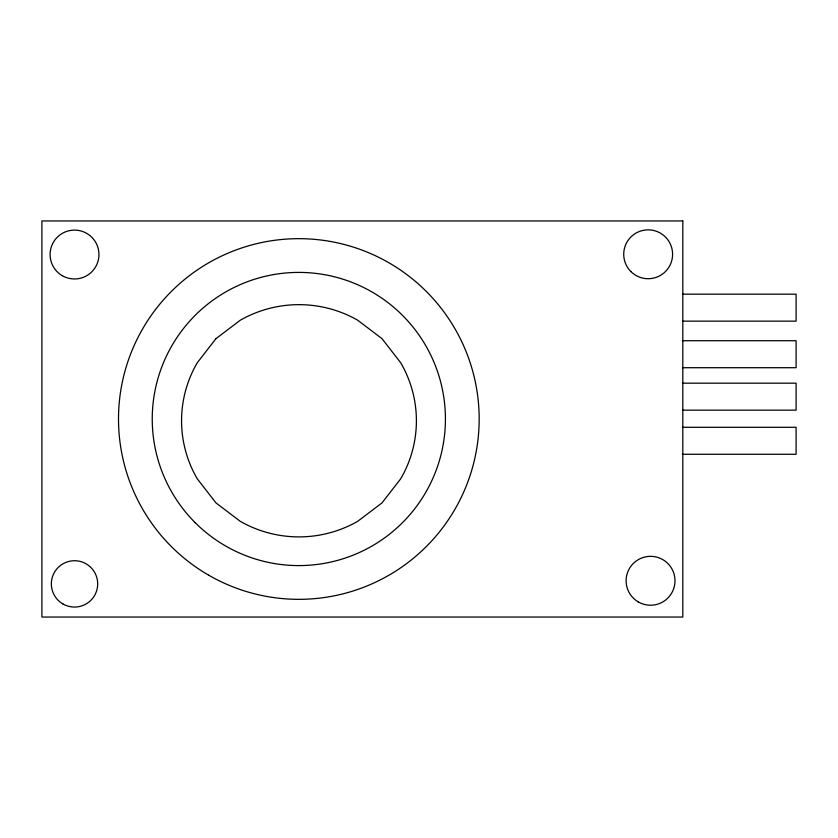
<?xml version="1.0" encoding="UTF-8"?>
<svg xmlns="http://www.w3.org/2000/svg" width="838" height="838" viewBox="0 0 838 838"><rect width="100%" height="100%" fill="white"/><g stroke="black" fill="none" stroke-linecap="round" stroke-linejoin="round"><path stroke-width="1.26" d="M682.404 294.169L796.1 294.169L796.1 321.153L682.404 321.153M682.404 340.72L796.1 340.72L796.1 367.704L682.404 367.704M682.404 383.176L796.1 383.176L796.1 410.159L682.404 410.159M682.404 427.296L796.1 427.296L796.1 454.28L682.404 454.28M215.953 338.667L197.286 362.718A115.036 115.036 0 0 0 197.286 478.833L215.953 502.884L240.265 521.33A118.525 118.525 0 0 0 357.69 521.33L382.013 502.884L400.669 478.833A115.036 115.036 0 0 0 400.679 362.718L382.013 338.667L357.69 320.21A118.525 118.525 0 0 0 240.276 320.221L215.953 338.667M682.802 220.949L41.9 220.949L41.9 617.051L682.802 617.051L682.802 220.949M208.662 575.172A180.338 180.338 0 0 0 479.168 419A180.338 180.338 0 0 0 208.662 262.828A180.338 180.338 0 0 0 208.662 575.172M62.305 275.702A24.438 24.438 0 0 0 98.957 254.532A24.438 24.438 0 0 0 62.305 233.373A24.438 24.438 0 0 0 62.305 275.702M62.934 603.947A23.16 23.16 0 0 0 97.69 583.887A23.16 23.16 0 0 0 62.934 563.827A23.16 23.16 0 0 0 62.934 603.947M630.878 271.564A24.438 24.438 0 0 0 671.762 260.608A24.438 24.438 0 0 0 641.835 230.68A24.438 24.438 0 0 0 630.878 271.564M638.336 601.946A24.438 24.438 0 0 0 674.999 580.786A24.438 24.438 0 0 0 638.336 559.616A24.438 24.438 0 0 0 638.336 601.946M195.181 522.661A146.598 146.598 0 0 0 440.432 456.94A146.598 146.598 0 0 0 260.89 277.399A146.598 146.598 0 0 0 195.181 522.661"/></g></svg>
